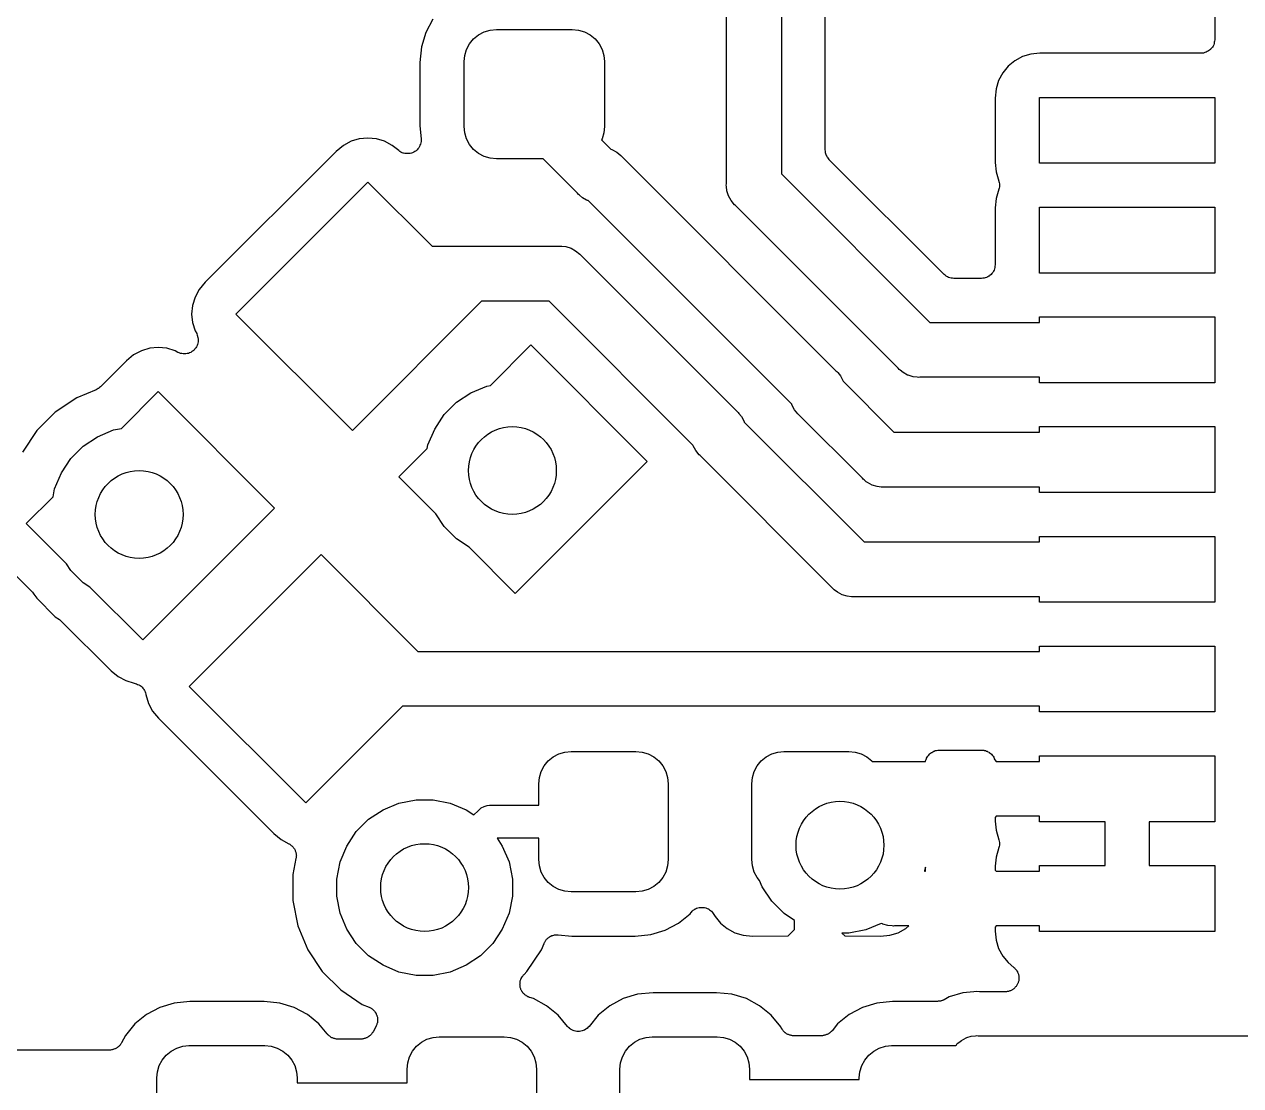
# Model space of a CAD drawing. Extents: x 113.2 to 188.8, y -123.8 to -78.2.
# Drawn here: x 122.78 to 128.32, y -110.4 to -105.57 of the extents above; entities that cross this region are included whole.
import ezdxf

# ---------------------------------------------------------------- set-up
doc = ezdxf.new("R2010")
doc.units = 0
doc.layers.add('BLACK', color=7, linetype='CONTINUOUS')

msp = doc.modelspace()

# ---------------------------------------------------------------- linework, layer by layer
at = {"layer": 'BLACK', "linetype": 'CONTINUOUS'}
for p, q in [((125.975, -106.294), (125.975, -104.017)), ((126.225, -104.017), (126.225, -106.248)), ((126.425, -106.139), (126.425, -104.137)), ((128.199, -104.903), (128.199, -105.636)), ((124.638, -105.544), (124.606, -105.604)), ((124.899, -105.593), (124.927, -105.59)), ((124.927, -105.59), (125.272, -105.59)), ((125.272, -105.59), (125.301, -105.593)), ((124.606, -105.604), (124.586, -105.67)), ((124.805, -105.656), (124.823, -105.633)), ((124.823, -105.633), (124.846, -105.615)), ((124.846, -105.615), (124.871, -105.601)), ((124.871, -105.601), (124.899, -105.593)), ((125.301, -105.593), (125.329, -105.601)), ((125.329, -105.601), (125.354, -105.615)), ((125.354, -105.615), (125.377, -105.633)), ((125.377, -105.633), (125.395, -105.656)), ((128.198, -105.643), (128.197, -105.649)), ((128.199, -105.637), (128.198, -105.643)), ((128.199, -105.636), (128.199, -105.636)), ((128.199, -105.636), (128.199, -105.636)), ((128.199, -105.636), (128.199, -105.636)), ((128.199, -105.636), (128.199, -105.637)), ((124.586, -105.67), (124.579, -105.741)), ((124.783, -105.709), (124.791, -105.681)), ((124.791, -105.681), (124.805, -105.656)), ((125.395, -105.656), (125.409, -105.681)), ((125.409, -105.681), (125.417, -105.709)), ((127.361, -105.703), (127.323, -105.714)), ((127.403, -105.699), (127.361, -105.703)), ((128.136, -105.699), (127.403, -105.699)), ((128.142, -105.698), (128.136, -105.699)), ((128.148, -105.698), (128.142, -105.698)), ((128.154, -105.696), (128.148, -105.698)), ((128.148, -105.698), (128.148, -105.698)), ((128.148, -105.698), (128.148, -105.698)), ((128.159, -105.694), (128.154, -105.696)), ((128.16, -105.694), (128.159, -105.694)), ((128.165, -105.691), (128.16, -105.694)), ((128.16, -105.694), (128.16, -105.694)), ((128.17, -105.688), (128.165, -105.691)), ((128.171, -105.688), (128.17, -105.688)), ((128.17, -105.688), (128.17, -105.688)), ((128.175, -105.684), (128.171, -105.688)), ((128.18, -105.681), (128.175, -105.684)), ((128.184, -105.676), (128.18, -105.68)), ((128.18, -105.68), (128.18, -105.681)), ((128.18, -105.681), (128.18, -105.681)), ((128.188, -105.671), (128.184, -105.676)), ((128.191, -105.666), (128.188, -105.671)), ((128.188, -105.671), (128.188, -105.671)), ((128.188, -105.671), (128.188, -105.671)), ((128.194, -105.661), (128.191, -105.666)), ((128.196, -105.655), (128.194, -105.66)), ((128.194, -105.66), (128.194, -105.66)), ((128.194, -105.66), (128.194, -105.661)), ((128.197, -105.649), (128.196, -105.655)), ((128.197, -105.649), (128.197, -105.649)), ((128.197, -105.649), (128.197, -105.649)), ((124.579, -105.741), (124.579, -106.029)), ((124.78, -105.737), (124.783, -105.709)), ((124.78, -106.032), (124.78, -105.737)), ((125.417, -105.709), (125.42, -105.737)), ((125.42, -105.737), (125.42, -106.032)), ((127.258, -105.758), (127.233, -105.788)), ((127.288, -105.733), (127.258, -105.758)), ((127.323, -105.714), (127.288, -105.733)), ((127.233, -105.788), (127.214, -105.823)), ((127.203, -105.861), (127.199, -105.903)), ((127.214, -105.823), (127.203, -105.861)), ((127.199, -105.903), (127.199, -106.197)), ((127.4, -106.2), (127.4, -105.9)), ((127.4, -105.9), (128.2, -105.9)), ((128.2, -105.9), (128.2, -106.2)), ((124.579, -106.029), (124.584, -106.088)), ((124.783, -106.061), (124.78, -106.032)), ((125.42, -106.032), (125.417, -106.061)), ((124.302, -106.089), (124.265, -106.1)), ((124.341, -106.085), (124.302, -106.089)), ((124.381, -106.089), (124.341, -106.085)), ((124.418, -106.1), (124.381, -106.089)), ((124.584, -106.088), (124.585, -106.088)), ((124.585, -106.089), (124.584, -106.095)), ((124.585, -106.088), (124.585, -106.088)), ((124.585, -106.088), (124.585, -106.088)), ((124.585, -106.088), (124.585, -106.089)), ((124.791, -106.089), (124.783, -106.061)), ((124.805, -106.114), (124.791, -106.089)), ((125.409, -106.089), (125.406, -106.093)), ((125.417, -106.061), (125.409, -106.089)), ((124.197, -106.146), (123.6, -106.742)), ((124.23, -106.119), (124.197, -106.146)), ((124.265, -106.1), (124.23, -106.119)), ((124.453, -106.119), (124.418, -106.1)), ((124.482, -106.142), (124.453, -106.119)), ((124.487, -106.146), (124.482, -106.142)), ((124.492, -106.149), (124.487, -106.146)), ((124.556, -106.146), (124.551, -106.149)), ((124.561, -106.143), (124.556, -106.146)), ((124.566, -106.139), (124.561, -106.143)), ((124.561, -106.143), (124.561, -106.143)), ((124.561, -106.143), (124.561, -106.143)), ((124.57, -106.134), (124.566, -106.139)), ((124.574, -106.129), (124.57, -106.134)), ((124.57, -106.134), (124.57, -106.134)), ((124.57, -106.134), (124.57, -106.134)), ((124.577, -106.124), (124.574, -106.129)), ((124.579, -106.118), (124.577, -106.124)), ((124.577, -106.124), (124.577, -106.124)), ((124.577, -106.124), (124.577, -106.124)), ((124.582, -106.113), (124.579, -106.118)), ((124.583, -106.107), (124.582, -106.113)), ((124.582, -106.113), (124.582, -106.113)), ((124.582, -106.113), (124.582, -106.113)), ((124.584, -106.101), (124.583, -106.107)), ((124.584, -106.095), (124.584, -106.101)), ((124.584, -106.101), (124.584, -106.101)), ((124.584, -106.101), (124.584, -106.101)), ((124.823, -106.137), (124.805, -106.114)), ((124.846, -106.155), (124.823, -106.137)), ((125.406, -106.093), (125.449, -106.136)), ((125.449, -106.136), (125.453, -106.137)), ((125.453, -106.137), (125.475, -106.149)), ((126.426, -106.145), (126.425, -106.139)), ((126.426, -106.151), (126.426, -106.145)), ((124.498, -106.152), (124.492, -106.149)), ((124.492, -106.149), (124.492, -106.149)), ((124.492, -106.149), (124.492, -106.149)), ((124.503, -106.154), (124.498, -106.152)), ((124.504, -106.154), (124.503, -106.154)), ((124.503, -106.154), (124.503, -106.154)), ((124.51, -106.155), (124.504, -106.154)), ((124.515, -106.156), (124.51, -106.155)), ((124.516, -106.156), (124.515, -106.156)), ((124.515, -106.156), (124.515, -106.156)), ((124.522, -106.156), (124.516, -106.156)), ((124.528, -106.156), (124.522, -106.156)), ((124.534, -106.155), (124.528, -106.156)), ((124.528, -106.156), (124.528, -106.156)), ((124.528, -106.156), (124.528, -106.156)), ((124.54, -106.154), (124.534, -106.155)), ((124.545, -106.152), (124.54, -106.154)), ((124.54, -106.154), (124.54, -106.154)), ((124.54, -106.154), (124.54, -106.154)), ((124.551, -106.15), (124.545, -106.152)), ((124.551, -106.149), (124.551, -106.15)), ((124.551, -106.15), (124.551, -106.15)), ((124.871, -106.169), (124.846, -106.155)), ((124.899, -106.177), (124.871, -106.169)), ((124.927, -106.18), (124.899, -106.177)), ((125.14, -106.18), (124.927, -106.18)), ((125.297, -106.337), (125.14, -106.18)), ((125.475, -106.149), (125.494, -106.164)), ((125.494, -106.164), (125.498, -106.169)), ((125.498, -106.169), (126.473, -107.145)), ((126.426, -106.152), (126.426, -106.151)), ((126.426, -106.151), (126.426, -106.151)), ((126.428, -106.157), (126.426, -106.152)), ((126.429, -106.163), (126.428, -106.157)), ((126.43, -106.163), (126.429, -106.163)), ((126.432, -106.168), (126.43, -106.163)), ((126.43, -106.163), (126.43, -106.163)), ((126.435, -106.174), (126.432, -106.168)), ((126.436, -106.174), (126.435, -106.174)), ((126.435, -106.174), (126.435, -106.174)), ((126.439, -106.179), (126.436, -106.174)), ((126.443, -106.183), (126.439, -106.179)), ((126.443, -106.184), (126.443, -106.183)), ((126.966, -106.707), (126.443, -106.184)), ((126.443, -106.184), (126.443, -106.184)), ((126.443, -106.184), (126.443, -106.184)), ((126.443, -106.184), (126.443, -106.184)), ((127.199, -106.197), (127.203, -106.239)), ((128.2, -106.2), (127.4, -106.2)), ((126.225, -106.248), (126.902, -106.925)), ((127.203, -106.239), (127.216, -106.282)), ((123.74, -106.887), (124.341, -106.286)), ((124.341, -106.286), (124.634, -106.578)), ((125.974, -106.3), (125.975, -106.294)), ((125.975, -106.306), (125.974, -106.3)), ((125.977, -106.325), (125.975, -106.306)), ((125.975, -106.306), (125.975, -106.306)), ((127.216, -106.282), (127.216, -106.282)), ((127.216, -106.282), (127.216, -106.282)), ((127.216, -106.282), (127.216, -106.282)), ((127.216, -106.282), (127.216, -106.283)), ((127.216, -106.283), (127.217, -106.288)), ((127.217, -106.288), (127.218, -106.294)), ((127.218, -106.307), (127.217, -106.313)), ((127.218, -106.294), (127.218, -106.294)), ((127.218, -106.294), (127.218, -106.295)), ((127.218, -106.295), (127.218, -106.3)), ((127.218, -106.3), (127.218, -106.306)), ((127.218, -106.306), (127.218, -106.307)), ((127.218, -106.307), (127.218, -106.307)), ((125.301, -106.342), (125.297, -106.337)), ((125.306, -106.346), (125.301, -106.342)), ((125.32, -106.358), (125.306, -106.346)), ((125.338, -106.368), (125.32, -106.358)), ((125.342, -106.369), (125.338, -106.368)), ((125.984, -106.348), (125.977, -106.325)), ((125.996, -106.37), (125.984, -106.348)), ((127.203, -106.361), (127.199, -106.403)), ((127.216, -106.318), (127.203, -106.361)), ((127.217, -106.313), (127.216, -106.318)), ((125.345, -106.37), (125.342, -106.369)), ((126.272, -107.297), (125.345, -106.37)), ((126.011, -106.389), (125.996, -106.37)), ((126.016, -106.393), (126.011, -106.389)), ((126.757, -107.134), (126.016, -106.393)), ((127.199, -106.403), (127.199, -106.662)), ((127.4, -106.7), (127.4, -106.4)), ((127.4, -106.4), (128.2, -106.4)), ((128.2, -106.4), (128.2, -106.7)), ((124.634, -106.578), (125.212, -106.578)), ((125.212, -106.578), (125.219, -106.578)), ((125.219, -106.578), (125.225, -106.578)), ((125.225, -106.578), (125.225, -106.578)), ((125.225, -106.578), (125.243, -106.58)), ((125.243, -106.58), (125.267, -106.587)), ((125.267, -106.587), (125.288, -106.599)), ((125.288, -106.599), (125.307, -106.614)), ((125.307, -106.614), (125.311, -106.619)), ((125.311, -106.619), (126.023, -107.331)), ((127.188, -106.698), (127.184, -106.702)), ((127.191, -106.692), (127.188, -106.697)), ((127.188, -106.697), (127.188, -106.697)), ((127.188, -106.697), (127.188, -106.698)), ((127.194, -106.687), (127.191, -106.692)), ((127.196, -106.681), (127.194, -106.687)), ((127.194, -106.687), (127.194, -106.687)), ((127.194, -106.687), (127.194, -106.687)), ((127.197, -106.675), (127.196, -106.681)), ((127.198, -106.669), (127.197, -106.675)), ((127.197, -106.675), (127.197, -106.675)), ((127.197, -106.675), (127.197, -106.675)), ((127.199, -106.663), (127.198, -106.669)), ((127.199, -106.662), (127.199, -106.663)), ((127.199, -106.663), (127.199, -106.663)), ((127.199, -106.663), (127.199, -106.663)), ((127.199, -106.663), (127.199, -106.663)), ((128.2, -106.7), (127.4, -106.7)), ((123.6, -106.742), (123.573, -106.775)), ((126.971, -106.71), (126.966, -106.707)), ((126.975, -106.714), (126.971, -106.71)), ((126.976, -106.714), (126.975, -106.714)), ((126.975, -106.714), (126.975, -106.714)), ((126.981, -106.717), (126.976, -106.714)), ((126.986, -106.72), (126.981, -106.717)), ((126.992, -106.722), (126.986, -106.72)), ((126.986, -106.72), (126.986, -106.72)), ((126.986, -106.72), (126.986, -106.72)), ((126.998, -106.724), (126.992, -106.722)), ((127.004, -106.724), (126.998, -106.724)), ((126.998, -106.724), (126.998, -106.724)), ((126.998, -106.724), (126.998, -106.724)), ((127.01, -106.725), (127.004, -106.724)), ((127.011, -106.725), (127.01, -106.725)), ((127.01, -106.725), (127.01, -106.725)), ((127.01, -106.725), (127.01, -106.725)), ((127.01, -106.725), (127.01, -106.725)), ((127.136, -106.725), (127.011, -106.725)), ((127.142, -106.724), (127.136, -106.725)), ((127.148, -106.724), (127.142, -106.724)), ((127.154, -106.722), (127.148, -106.724)), ((127.148, -106.724), (127.148, -106.724)), ((127.148, -106.724), (127.148, -106.724)), ((127.159, -106.72), (127.154, -106.722)), ((127.16, -106.72), (127.159, -106.72)), ((127.165, -106.717), (127.16, -106.72)), ((127.16, -106.72), (127.16, -106.72)), ((127.17, -106.715), (127.165, -106.717)), ((127.171, -106.714), (127.17, -106.715)), ((127.17, -106.715), (127.17, -106.715)), ((127.175, -106.711), (127.171, -106.714)), ((127.18, -106.707), (127.175, -106.711)), ((127.184, -106.702), (127.18, -106.707)), ((127.18, -106.707), (127.18, -106.707)), ((127.18, -106.707), (127.18, -106.707)), ((123.555, -106.81), (123.543, -106.848)), ((123.573, -106.775), (123.555, -106.81)), ((123.543, -106.848), (123.539, -106.887)), ((124.86, -106.828), (124.271, -107.417)), ((125.167, -106.828), (124.86, -106.828)), ((125.822, -107.484), (125.167, -106.828)), ((123.539, -106.887), (123.543, -106.926)), ((124.271, -107.417), (123.74, -106.887)), ((127.4, -106.925), (127.4, -106.9)), ((127.4, -106.9), (128.2, -106.9)), ((128.2, -106.9), (128.2, -107.2)), ((123.543, -106.926), (123.555, -106.964)), ((123.555, -106.964), (123.562, -106.976)), ((123.562, -106.976), (123.562, -106.977)), ((123.562, -106.977), (123.562, -106.977)), ((123.562, -106.977), (123.562, -106.977)), ((123.562, -106.977), (123.562, -106.977)), ((123.562, -106.977), (123.564, -106.983)), ((126.902, -106.925), (127.4, -106.925)), ((123.564, -107.031), (123.561, -107.036)), ((123.564, -106.983), (123.566, -106.988)), ((123.566, -107.025), (123.564, -107.031)), ((123.566, -106.988), (123.566, -106.989)), ((123.566, -106.989), (123.566, -106.989)), ((123.566, -106.989), (123.568, -106.994)), ((123.567, -107.019), (123.566, -107.025)), ((123.566, -107.025), (123.566, -107.025)), ((123.566, -107.025), (123.566, -107.025)), ((123.569, -107.013), (123.567, -107.019)), ((123.568, -106.994), (123.569, -107.001)), ((123.569, -107.001), (123.569, -107.001)), ((123.569, -107.001), (123.569, -107.001)), ((123.569, -107.001), (123.569, -107.006)), ((123.569, -107.006), (123.569, -107.013)), ((123.569, -107.013), (123.569, -107.013)), ((123.569, -107.013), (123.569, -107.013)), ((124.9, -107.212), (125.084, -107.028)), ((125.084, -107.028), (125.614, -107.559)), ((123.275, -107.073), (123.242, -107.1)), ((123.31, -107.055), (123.275, -107.073)), ((123.348, -107.043), (123.31, -107.055)), ((123.387, -107.039), (123.348, -107.043)), ((123.426, -107.043), (123.387, -107.039)), ((123.464, -107.055), (123.426, -107.043)), ((123.476, -107.062), (123.464, -107.055)), ((123.482, -107.064), (123.476, -107.062)), ((123.488, -107.066), (123.482, -107.064)), ((123.494, -107.067), (123.488, -107.066)), ((123.488, -107.066), (123.488, -107.066)), ((123.488, -107.066), (123.488, -107.066)), ((123.5, -107.069), (123.494, -107.067)), ((123.506, -107.069), (123.5, -107.069)), ((123.5, -107.069), (123.5, -107.069)), ((123.5, -107.069), (123.5, -107.069)), ((123.512, -107.069), (123.506, -107.069)), ((123.518, -107.067), (123.512, -107.069)), ((123.512, -107.069), (123.512, -107.069)), ((123.512, -107.069), (123.512, -107.069)), ((123.524, -107.066), (123.518, -107.067)), ((123.53, -107.064), (123.524, -107.066)), ((123.524, -107.066), (123.524, -107.066)), ((123.524, -107.066), (123.524, -107.066)), ((123.535, -107.062), (123.53, -107.064)), ((123.54, -107.058), (123.535, -107.062)), ((123.535, -107.062), (123.535, -107.062)), ((123.535, -107.062), (123.535, -107.062)), ((123.546, -107.055), (123.54, -107.058)), ((123.55, -107.051), (123.546, -107.055)), ((123.546, -107.055), (123.546, -107.055)), ((123.546, -107.055), (123.546, -107.055)), ((123.554, -107.046), (123.55, -107.051)), ((123.558, -107.041), (123.554, -107.046)), ((123.554, -107.046), (123.554, -107.046)), ((123.554, -107.046), (123.554, -107.046)), ((123.561, -107.036), (123.558, -107.041)), ((123.561, -107.036), (123.561, -107.036)), ((123.561, -107.036), (123.561, -107.036)), ((123.242, -107.1), (123.124, -107.218)), ((126.761, -107.139), (126.757, -107.134)), ((126.766, -107.143), (126.761, -107.139)), ((126.78, -107.154), (126.766, -107.143)), ((126.766, -107.143), (126.766, -107.143)), ((126.473, -107.145), (126.478, -107.149)), ((126.478, -107.149), (126.482, -107.154)), ((126.482, -107.154), (126.494, -107.168)), ((126.494, -107.168), (126.505, -107.189)), ((126.505, -107.189), (126.506, -107.193)), ((126.506, -107.193), (126.738, -107.425)), ((126.799, -107.165), (126.78, -107.154)), ((126.802, -107.166), (126.799, -107.165)), ((126.825, -107.173), (126.802, -107.166)), ((126.844, -107.175), (126.825, -107.173)), ((126.85, -107.176), (126.844, -107.175)), ((126.844, -107.175), (126.844, -107.175)), ((126.856, -107.175), (126.85, -107.176)), ((127.4, -107.175), (126.856, -107.175)), ((127.4, -107.2), (127.4, -107.175)), ((123.104, -107.232), (123.016, -107.268)), ((123.109, -107.229), (123.104, -107.232)), ((123.114, -107.226), (123.109, -107.229)), ((123.115, -107.226), (123.114, -107.226)), ((123.119, -107.222), (123.115, -107.226)), ((123.115, -107.226), (123.115, -107.226)), ((123.124, -107.219), (123.119, -107.222)), ((123.124, -107.218), (123.124, -107.219)), ((123.219, -107.408), (123.387, -107.24)), ((123.387, -107.24), (123.917, -107.771)), ((124.745, -107.289), (124.811, -107.246)), ((124.811, -107.246), (124.883, -107.215)), ((124.883, -107.215), (124.9, -107.212)), ((128.2, -107.2), (127.4, -107.2)), ((123.016, -107.268), (122.918, -107.334)), ((124.689, -107.345), (124.745, -107.289)), ((126.273, -107.301), (126.272, -107.297)), ((126.285, -107.323), (126.273, -107.301)), ((122.918, -107.334), (122.834, -107.418)), ((124.646, -107.411), (124.689, -107.345)), ((126.023, -107.331), (126.028, -107.335)), ((126.028, -107.335), (126.032, -107.34)), ((126.032, -107.34), (126.032, -107.34)), ((126.032, -107.34), (126.044, -107.354)), ((126.044, -107.354), (126.055, -107.376)), ((126.3, -107.342), (126.285, -107.323)), ((126.305, -107.346), (126.3, -107.342)), ((126.594, -107.634), (126.305, -107.346)), ((122.834, -107.418), (122.768, -107.516)), ((123.111, -107.446), (123.183, -107.415)), ((123.183, -107.415), (123.219, -107.408)), ((124.615, -107.483), (124.646, -107.411)), ((126.055, -107.376), (126.056, -107.38)), ((126.056, -107.38), (126.602, -107.925)), ((127.4, -107.425), (127.4, -107.4)), ((127.4, -107.4), (128.2, -107.4)), ((128.2, -107.4), (128.2, -107.7)), ((123.045, -107.489), (123.111, -107.446)), ((126.738, -107.425), (127.4, -107.425)), ((122.989, -107.545), (123.045, -107.489)), ((124.483, -107.629), (124.612, -107.5)), ((124.612, -107.5), (124.615, -107.483)), ((125.823, -107.487), (125.822, -107.484)), ((125.835, -107.509), (125.823, -107.487)), ((125.85, -107.528), (125.835, -107.509)), ((125.855, -107.532), (125.85, -107.528)), ((122.946, -107.611), (122.989, -107.545)), ((125.614, -107.559), (125.013, -108.16)), ((126.457, -108.134), (125.855, -107.532)), ((122.915, -107.683), (122.946, -107.611)), ((124.651, -107.797), (124.483, -107.629)), ((126.598, -107.639), (126.594, -107.634)), ((126.602, -107.643), (126.598, -107.639)), ((122.908, -107.719), (122.915, -107.683)), ((126.612, -107.651), (126.602, -107.643)), ((126.602, -107.643), (126.602, -107.643)), ((126.617, -107.654), (126.612, -107.651)), ((126.638, -107.666), (126.617, -107.654)), ((126.662, -107.673), (126.638, -107.666)), ((126.68, -107.675), (126.662, -107.673)), ((126.686, -107.676), (126.68, -107.675)), ((126.68, -107.675), (126.68, -107.675)), ((126.693, -107.675), (126.686, -107.676)), ((127.4, -107.675), (126.693, -107.675)), ((127.4, -107.7), (127.4, -107.675)), ((122.786, -107.841), (122.908, -107.719)), ((128.2, -107.7), (127.4, -107.7)), ((123.917, -107.771), (123.316, -108.372)), ((124.689, -107.855), (124.651, -107.797)), ((122.969, -108.025), (122.786, -107.841)), ((124.745, -107.911), (124.689, -107.855)), ((124.803, -107.949), (124.745, -107.911)), ((127.4, -107.925), (127.4, -107.9)), ((127.4, -107.9), (128.2, -107.9)), ((128.2, -107.9), (128.2, -108.2)), ((125.013, -108.16), (124.803, -107.949)), ((126.602, -107.925), (127.4, -107.925)), ((122.646, -107.986), (122.813, -108.153)), ((122.989, -108.055), (122.969, -108.025)), ((123.528, -108.584), (124.129, -107.983)), ((124.129, -107.983), (124.57, -108.424)), ((123.045, -108.111), (122.989, -108.055)), ((123.075, -108.131), (123.045, -108.111)), ((123.316, -108.372), (123.075, -108.131)), ((126.461, -108.139), (126.457, -108.134)), ((126.466, -108.143), (126.461, -108.139)), ((122.813, -108.153), (122.814, -108.154)), ((122.814, -108.154), (122.817, -108.158)), ((122.817, -108.158), (122.821, -108.163)), ((122.821, -108.163), (122.834, -108.182)), ((122.834, -108.182), (122.918, -108.266)), ((126.48, -108.154), (126.466, -108.143)), ((126.466, -108.143), (126.466, -108.143)), ((126.502, -108.166), (126.48, -108.154)), ((126.525, -108.173), (126.502, -108.166)), ((126.544, -108.175), (126.525, -108.173)), ((126.55, -108.176), (126.544, -108.175)), ((126.544, -108.175), (126.544, -108.175)), ((126.556, -108.175), (126.55, -108.176)), ((127.4, -108.175), (126.556, -108.175)), ((127.4, -108.2), (127.4, -108.175)), ((128.2, -108.2), (127.4, -108.2)), ((122.918, -108.266), (122.937, -108.279)), ((122.937, -108.279), (122.937, -108.279)), ((122.937, -108.279), (122.937, -108.279)), ((122.937, -108.279), (122.937, -108.279)), ((122.937, -108.279), (122.938, -108.28)), ((122.938, -108.28), (122.942, -108.283)), ((122.942, -108.283), (122.947, -108.287)), ((122.947, -108.287), (123.172, -108.512)), ((127.4, -108.424), (127.4, -108.4)), ((127.4, -108.4), (128.2, -108.4)), ((128.2, -108.4), (128.2, -108.7)), ((124.57, -108.424), (127.4, -108.424)), ((123.172, -108.512), (123.204, -108.539)), ((123.204, -108.539), (123.239, -108.557)), ((123.239, -108.557), (123.278, -108.569)), ((123.278, -108.569), (123.282, -108.57)), ((123.282, -108.57), (123.287, -108.571)), ((123.287, -108.571), (123.288, -108.571)), ((123.288, -108.571), (123.288, -108.571)), ((123.288, -108.571), (123.293, -108.574)), ((123.293, -108.574), (123.299, -108.576)), ((123.299, -108.576), (123.299, -108.576)), ((123.299, -108.576), (123.299, -108.576)), ((123.299, -108.576), (123.304, -108.579)), ((123.304, -108.579), (123.309, -108.583)), ((123.309, -108.583), (123.309, -108.583)), ((123.309, -108.583), (123.309, -108.583)), ((123.309, -108.583), (123.313, -108.587)), ((124.059, -109.114), (123.528, -108.584)), ((123.313, -108.587), (123.317, -108.591)), ((123.317, -108.591), (123.318, -108.592)), ((123.318, -108.592), (123.318, -108.592)), ((123.318, -108.592), (123.321, -108.597)), ((123.321, -108.597), (123.324, -108.602)), ((123.324, -108.602), (123.324, -108.602)), ((123.324, -108.602), (123.325, -108.602)), ((123.325, -108.602), (123.327, -108.608)), ((123.327, -108.608), (123.329, -108.613)), ((123.329, -108.613), (123.329, -108.613)), ((123.329, -108.613), (123.329, -108.613)), ((123.329, -108.613), (123.33, -108.619)), ((123.33, -108.619), (123.331, -108.621)), ((123.331, -108.621), (123.343, -108.661)), ((123.343, -108.661), (123.361, -108.696)), ((124.499, -108.674), (124.059, -109.114)), ((127.4, -108.674), (124.499, -108.674)), ((127.4, -108.7), (127.4, -108.674)), ((123.361, -108.696), (123.388, -108.728)), ((123.388, -108.728), (123.914, -109.254)), ((128.2, -108.7), (127.4, -108.7)), ((125.163, -108.923), (125.186, -108.905)), ((125.186, -108.905), (125.211, -108.891)), ((125.211, -108.891), (125.239, -108.883)), ((125.239, -108.883), (125.267, -108.88)), ((125.267, -108.88), (125.562, -108.88)), ((125.562, -108.88), (125.591, -108.883)), ((125.591, -108.883), (125.619, -108.891)), ((125.619, -108.891), (125.644, -108.905)), ((125.644, -108.905), (125.667, -108.923)), ((126.133, -108.923), (126.156, -108.905)), ((126.156, -108.905), (126.181, -108.891)), ((126.181, -108.891), (126.209, -108.883)), ((126.209, -108.883), (126.237, -108.88)), ((126.237, -108.88), (126.532, -108.88)), ((126.532, -108.88), (126.561, -108.883)), ((126.561, -108.883), (126.589, -108.891)), ((126.589, -108.891), (126.614, -108.905)), ((126.614, -108.905), (126.637, -108.923)), ((126.884, -108.917), (126.886, -108.912)), ((126.886, -108.911), (126.889, -108.906)), ((126.886, -108.912), (126.886, -108.911)), ((126.886, -108.912), (126.886, -108.912)), ((126.889, -108.906), (126.892, -108.901)), ((126.892, -108.901), (126.896, -108.896)), ((126.892, -108.901), (126.892, -108.901)), ((126.892, -108.901), (126.892, -108.901)), ((126.896, -108.896), (126.9, -108.892)), ((126.9, -108.891), (126.905, -108.888)), ((126.9, -108.892), (126.9, -108.891)), ((126.9, -108.892), (126.9, -108.892)), ((126.905, -108.888), (126.909, -108.884)), ((126.909, -108.884), (126.909, -108.884)), ((126.909, -108.884), (126.91, -108.884)), ((126.91, -108.884), (126.915, -108.881)), ((126.915, -108.881), (126.92, -108.878)), ((126.92, -108.878), (126.92, -108.878)), ((126.92, -108.878), (126.921, -108.878)), ((126.921, -108.878), (126.926, -108.876)), ((126.926, -108.876), (126.932, -108.875)), ((126.932, -108.875), (126.938, -108.874)), ((126.932, -108.875), (126.932, -108.875)), ((126.932, -108.875), (126.932, -108.875)), ((126.938, -108.874), (126.944, -108.874)), ((126.944, -108.874), (127.137, -108.874)), ((127.137, -108.874), (127.138, -108.874)), ((127.138, -108.874), (127.143, -108.874)), ((127.143, -108.874), (127.148, -108.874)), ((127.148, -108.874), (127.149, -108.875)), ((127.149, -108.875), (127.15, -108.875)), ((127.15, -108.875), (127.155, -108.876)), ((127.155, -108.876), (127.16, -108.878)), ((127.16, -108.878), (127.161, -108.878)), ((127.161, -108.878), (127.162, -108.879)), ((127.162, -108.879), (127.166, -108.881)), ((127.166, -108.881), (127.171, -108.883)), ((127.171, -108.883), (127.171, -108.884)), ((127.171, -108.884), (127.172, -108.885)), ((127.172, -108.885), (127.176, -108.888)), ((127.176, -108.888), (127.18, -108.891)), ((127.18, -108.891), (127.181, -108.892)), ((127.181, -108.892), (127.182, -108.892)), ((127.182, -108.892), (127.185, -108.896)), ((127.185, -108.896), (127.188, -108.9)), ((127.188, -108.9), (127.189, -108.901)), ((127.189, -108.901), (127.189, -108.902)), ((127.189, -108.902), (127.192, -108.906)), ((127.192, -108.906), (127.194, -108.911)), ((127.194, -108.911), (127.195, -108.912)), ((127.195, -108.912), (127.195, -108.913)), ((127.195, -108.913), (127.197, -108.918)), ((127.4, -108.925), (127.4, -108.9)), ((127.4, -108.9), (128.2, -108.9)), ((128.2, -108.9), (128.2, -109.2)), ((125.123, -108.999), (125.131, -108.971)), ((125.131, -108.971), (125.145, -108.946)), ((125.145, -108.946), (125.163, -108.923)), ((125.667, -108.923), (125.685, -108.946)), ((125.685, -108.946), (125.699, -108.971)), ((125.699, -108.971), (125.707, -108.999)), ((126.093, -108.999), (126.101, -108.971)), ((126.101, -108.971), (126.115, -108.946)), ((126.115, -108.946), (126.133, -108.923)), ((126.637, -108.923), (126.638, -108.925)), ((126.638, -108.925), (126.882, -108.925)), ((126.882, -108.923), (126.884, -108.917)), ((126.882, -108.924), (126.882, -108.923)), ((126.882, -108.923), (126.882, -108.923)), ((126.882, -108.925), (126.882, -108.924)), ((127.197, -108.918), (127.204, -108.925)), ((127.204, -108.925), (127.4, -108.925)), ((125.12, -109.027), (125.123, -108.999)), ((125.12, -109.125), (125.12, -109.027)), ((125.707, -108.999), (125.71, -109.027)), ((125.71, -109.027), (125.71, -109.372)), ((126.09, -109.027), (126.093, -108.999)), ((126.09, -109.372), (126.09, -109.027)), ((124.411, -109.146), (124.483, -109.115)), ((124.483, -109.115), (124.561, -109.1)), ((124.561, -109.1), (124.639, -109.1)), ((124.639, -109.1), (124.717, -109.115)), ((124.717, -109.115), (124.789, -109.146)), ((124.847, -109.147), (124.858, -109.137)), ((124.858, -109.137), (124.871, -109.13)), ((124.871, -109.13), (124.885, -109.126)), ((124.885, -109.126), (124.896, -109.125)), ((124.896, -109.125), (124.896, -109.125)), ((124.896, -109.125), (124.9, -109.125)), ((124.9, -109.125), (124.904, -109.125)), ((124.904, -109.125), (125.12, -109.125)), ((124.289, -109.245), (124.345, -109.189)), ((124.345, -109.189), (124.411, -109.146)), ((124.789, -109.146), (124.825, -109.169)), ((124.825, -109.169), (124.844, -109.15)), ((124.844, -109.15), (124.847, -109.147)), ((127.204, -109.175), (127.199, -109.18)), ((127.199, -109.18), (127.199, -109.198)), ((127.4, -109.175), (127.204, -109.175)), ((127.4, -109.2), (127.4, -109.175)), ((124.246, -109.311), (124.289, -109.245)), ((127.199, -109.198), (127.203, -109.239)), ((127.203, -109.239), (127.216, -109.282)), ((127.7, -109.2), (127.4, -109.2)), ((127.7, -109.4), (127.7, -109.2)), ((128.2, -109.2), (127.9, -109.2)), ((127.9, -109.2), (127.9, -109.4)), ((123.914, -109.254), (123.947, -109.281)), ((123.947, -109.281), (123.982, -109.3)), ((123.982, -109.3), (123.983, -109.301)), ((123.983, -109.301), (123.986, -109.302)), ((123.986, -109.302), (123.988, -109.304)), ((123.988, -109.304), (123.991, -109.306)), ((125.12, -109.275), (124.931, -109.275)), ((124.931, -109.275), (124.931, -109.275)), ((124.931, -109.275), (124.954, -109.311)), ((125.12, -109.372), (125.12, -109.275)), ((127.216, -109.282), (127.216, -109.283)), ((127.216, -109.283), (127.217, -109.288)), ((127.217, -109.288), (127.218, -109.294)), ((127.218, -109.294), (127.218, -109.294)), ((127.218, -109.294), (127.218, -109.295)), ((127.218, -109.295), (127.218, -109.3)), ((127.218, -109.3), (127.218, -109.306)), ((123.991, -109.306), (123.993, -109.308)), ((123.993, -109.308), (123.995, -109.31)), ((123.995, -109.31), (123.997, -109.311)), ((123.997, -109.311), (124, -109.314)), ((124, -109.314), (124.002, -109.316)), ((124.002, -109.316), (124.003, -109.319)), ((124.003, -109.319), (124.005, -109.321)), ((124.005, -109.321), (124.007, -109.324)), ((124.007, -109.324), (124.009, -109.327)), ((124.009, -109.327), (124.01, -109.329)), ((124.01, -109.329), (124.011, -109.332)), ((124.011, -109.332), (124.012, -109.335)), ((124.012, -109.335), (124.013, -109.338)), ((124.013, -109.338), (124.014, -109.341)), ((124.014, -109.341), (124.015, -109.344)), ((124.015, -109.344), (124.015, -109.347)), ((124.015, -109.347), (124.015, -109.35)), ((124.015, -109.35), (124.015, -109.353)), ((124.015, -109.353), (124.016, -109.356)), ((124.016, -109.356), (124.015, -109.359)), ((124.015, -109.359), (124.015, -109.362)), ((124.215, -109.383), (124.246, -109.311)), ((124.954, -109.311), (124.985, -109.383)), ((127.216, -109.318), (127.203, -109.361)), ((127.217, -109.313), (127.216, -109.318)), ((127.218, -109.307), (127.217, -109.313)), ((127.218, -109.306), (127.218, -109.307)), ((127.218, -109.307), (127.218, -109.307)), ((124.014, -109.368), (124, -109.441)), ((124.015, -109.365), (124.014, -109.368)), ((124.015, -109.362), (124.015, -109.365)), ((124.2, -109.461), (124.215, -109.383)), ((124.985, -109.383), (125, -109.461)), ((125.123, -109.401), (125.12, -109.372)), ((125.131, -109.429), (125.123, -109.401)), ((125.707, -109.401), (125.699, -109.429)), ((125.71, -109.372), (125.707, -109.401)), ((126.093, -109.401), (126.09, -109.372)), ((126.101, -109.429), (126.093, -109.401)), ((126.881, -109.407), (126.877, -109.424)), ((126.881, -109.425), (126.881, -109.407)), ((127.203, -109.361), (127.199, -109.402)), ((127.199, -109.402), (127.199, -109.42)), ((127.4, -109.425), (127.4, -109.4)), ((127.4, -109.4), (127.7, -109.4)), ((127.9, -109.4), (128.2, -109.4)), ((128.2, -109.4), (128.2, -109.7)), ((124, -109.441), (124, -109.559)), ((124.2, -109.539), (124.2, -109.461)), ((125, -109.461), (125, -109.539)), ((125.145, -109.454), (125.131, -109.429)), ((125.163, -109.477), (125.145, -109.454)), ((125.685, -109.454), (125.667, -109.477)), ((125.699, -109.429), (125.685, -109.454)), ((126.115, -109.454), (126.101, -109.429)), ((126.126, -109.468), (126.115, -109.454)), ((126.138, -109.497), (126.126, -109.468)), ((126.877, -109.424), (126.877, -109.425)), ((126.877, -109.425), (126.881, -109.425)), ((127.199, -109.42), (127.204, -109.425)), ((127.204, -109.425), (127.4, -109.425)), ((125.186, -109.495), (125.163, -109.477)), ((125.211, -109.509), (125.186, -109.495)), ((125.239, -109.517), (125.211, -109.509)), ((125.267, -109.52), (125.239, -109.517)), ((125.562, -109.52), (125.267, -109.52)), ((125.591, -109.517), (125.562, -109.52)), ((125.619, -109.509), (125.591, -109.517)), ((125.644, -109.495), (125.619, -109.509)), ((125.667, -109.477), (125.644, -109.495)), ((126.182, -109.562), (126.138, -109.497)), ((124, -109.559), (124.023, -109.675)), ((124.215, -109.617), (124.2, -109.539)), ((125, -109.539), (124.985, -109.617)), ((126.238, -109.618), (126.182, -109.562)), ((124.246, -109.689), (124.215, -109.617)), ((124.985, -109.617), (124.954, -109.689)), ((125.756, -109.662), (125.809, -109.619)), ((125.809, -109.619), (125.814, -109.613)), ((125.814, -109.613), (125.814, -109.612)), ((125.814, -109.612), (125.814, -109.612)), ((125.814, -109.612), (125.815, -109.612)), ((125.815, -109.612), (125.819, -109.608)), ((125.815, -109.612), (125.815, -109.612)), ((125.819, -109.608), (125.823, -109.603)), ((125.823, -109.603), (125.829, -109.6)), ((125.823, -109.603), (125.823, -109.603)), ((125.823, -109.603), (125.823, -109.603)), ((125.829, -109.6), (125.833, -109.597)), ((125.833, -109.597), (125.834, -109.597)), ((125.834, -109.597), (125.839, -109.594)), ((125.834, -109.597), (125.834, -109.597)), ((125.839, -109.594), (125.845, -109.592)), ((125.845, -109.592), (125.851, -109.591)), ((125.845, -109.592), (125.845, -109.592)), ((125.845, -109.592), (125.845, -109.592)), ((125.851, -109.591), (125.857, -109.59)), ((125.857, -109.59), (125.857, -109.59)), ((125.857, -109.59), (125.857, -109.59)), ((125.857, -109.59), (125.863, -109.59)), ((125.863, -109.59), (125.869, -109.59)), ((125.869, -109.59), (125.869, -109.59)), ((125.869, -109.59), (125.869, -109.59)), ((125.869, -109.59), (125.875, -109.591)), ((125.875, -109.591), (125.881, -109.592)), ((125.881, -109.592), (125.881, -109.592)), ((125.881, -109.592), (125.881, -109.592)), ((125.881, -109.592), (125.887, -109.595)), ((125.887, -109.595), (125.892, -109.597)), ((125.892, -109.597), (125.893, -109.597)), ((125.893, -109.597), (125.893, -109.597)), ((125.893, -109.597), (125.898, -109.601)), ((125.898, -109.601), (125.903, -109.604)), ((125.903, -109.604), (125.903, -109.604)), ((125.903, -109.604), (125.903, -109.604)), ((125.903, -109.604), (125.907, -109.608)), ((125.907, -109.608), (125.911, -109.613)), ((125.911, -109.613), (125.911, -109.613)), ((125.911, -109.613), (125.912, -109.613)), ((125.912, -109.613), (125.915, -109.618)), ((125.915, -109.618), (125.918, -109.623)), ((125.918, -109.623), (125.923, -109.632)), ((125.923, -109.632), (125.948, -109.662)), ((126.285, -109.65), (126.238, -109.618)), ((124.023, -109.675), (124.068, -109.784)), ((124.289, -109.755), (124.246, -109.689)), ((124.954, -109.689), (124.911, -109.755)), ((125.696, -109.694), (125.756, -109.662)), ((125.948, -109.662), (125.978, -109.687)), ((125.978, -109.687), (126.013, -109.706)), ((126.256, -109.72), (126.285, -109.691)), ((126.285, -109.691), (126.285, -109.65)), ((126.609, -109.692), (126.532, -109.707)), ((126.68, -109.663), (126.609, -109.692)), ((126.685, -109.665), (126.68, -109.663)), ((126.687, -109.666), (126.685, -109.665)), ((126.71, -109.673), (126.687, -109.666)), ((126.729, -109.675), (126.71, -109.673)), ((126.735, -109.676), (126.729, -109.675)), ((126.729, -109.675), (126.729, -109.675)), ((126.741, -109.675), (126.735, -109.676)), ((126.806, -109.675), (126.741, -109.675)), ((126.757, -109.706), (126.792, -109.687)), ((126.792, -109.687), (126.806, -109.675)), ((127.204, -109.675), (127.199, -109.68)), ((127.199, -109.68), (127.199, -109.698)), ((127.4, -109.675), (127.204, -109.675)), ((127.4, -109.7), (127.4, -109.675)), ((125.147, -109.748), (125.149, -109.745)), ((125.149, -109.745), (125.151, -109.742)), ((125.151, -109.742), (125.152, -109.74)), ((125.152, -109.74), (125.154, -109.738)), ((125.154, -109.738), (125.156, -109.735)), ((125.156, -109.735), (125.159, -109.733)), ((125.159, -109.733), (125.161, -109.731)), ((125.161, -109.731), (125.163, -109.729)), ((125.163, -109.729), (125.166, -109.727)), ((125.166, -109.727), (125.168, -109.725)), ((125.168, -109.725), (125.171, -109.724)), ((125.171, -109.724), (125.173, -109.722)), ((125.173, -109.722), (125.176, -109.721)), ((125.176, -109.721), (125.179, -109.719)), ((125.179, -109.719), (125.182, -109.719)), ((125.182, -109.719), (125.184, -109.718)), ((125.184, -109.718), (125.188, -109.717)), ((125.188, -109.717), (125.191, -109.716)), ((125.191, -109.716), (125.194, -109.716)), ((125.194, -109.716), (125.196, -109.715)), ((125.196, -109.715), (125.2, -109.715)), ((125.2, -109.715), (125.203, -109.715)), ((125.203, -109.715), (125.206, -109.715)), ((125.206, -109.715), (125.209, -109.715)), ((125.209, -109.715), (125.271, -109.721)), ((125.271, -109.721), (125.559, -109.721)), ((125.559, -109.721), (125.63, -109.714)), ((125.63, -109.714), (125.696, -109.694)), ((126.013, -109.706), (126.051, -109.717)), ((126.051, -109.717), (126.093, -109.721)), ((126.093, -109.721), (126.256, -109.72)), ((126.532, -109.707), (126.501, -109.707)), ((126.501, -109.707), (126.514, -109.72)), ((126.514, -109.72), (126.677, -109.721)), ((126.677, -109.721), (126.719, -109.717)), ((126.719, -109.717), (126.757, -109.706)), ((127.199, -109.698), (127.203, -109.739)), ((127.203, -109.739), (127.214, -109.777)), ((128.2, -109.7), (127.4, -109.7)), ((124.068, -109.784), (124.134, -109.882)), ((124.345, -109.811), (124.289, -109.755)), ((124.911, -109.755), (124.855, -109.811)), ((125.066, -109.882), (125.132, -109.784)), ((125.132, -109.784), (125.144, -109.754)), ((125.144, -109.754), (125.145, -109.753)), ((125.145, -109.753), (125.146, -109.75)), ((125.146, -109.75), (125.147, -109.748)), ((127.214, -109.777), (127.233, -109.812)), ((124.411, -109.854), (124.345, -109.811)), ((124.483, -109.885), (124.411, -109.854)), ((124.789, -109.854), (124.717, -109.885)), ((124.855, -109.811), (124.789, -109.854)), ((127.233, -109.812), (127.258, -109.842)), ((127.258, -109.842), (127.284, -109.864)), ((124.134, -109.882), (124.218, -109.966)), ((124.561, -109.9), (124.483, -109.885)), ((124.639, -109.9), (124.561, -109.9)), ((124.717, -109.885), (124.639, -109.9)), ((125.039, -109.916), (125.041, -109.913)), ((125.041, -109.913), (125.042, -109.91)), ((125.042, -109.91), (125.044, -109.908)), ((125.044, -109.908), (125.045, -109.905)), ((125.045, -109.905), (125.047, -109.903)), ((125.047, -109.903), (125.049, -109.9)), ((125.049, -109.9), (125.051, -109.898)), ((125.051, -109.898), (125.053, -109.896)), ((125.053, -109.896), (125.066, -109.882)), ((127.284, -109.864), (127.285, -109.864)), ((127.285, -109.864), (127.287, -109.866)), ((127.287, -109.866), (127.289, -109.868)), ((127.289, -109.868), (127.291, -109.871)), ((127.291, -109.871), (127.293, -109.873)), ((127.293, -109.873), (127.295, -109.875)), ((127.295, -109.875), (127.297, -109.878)), ((127.297, -109.878), (127.298, -109.881)), ((127.298, -109.881), (127.3, -109.883)), ((127.3, -109.883), (127.301, -109.886)), ((127.301, -109.886), (127.302, -109.889)), ((127.302, -109.889), (127.303, -109.892)), ((127.303, -109.892), (127.305, -109.895)), ((127.305, -109.895), (127.305, -109.898)), ((127.305, -109.898), (127.306, -109.9)), ((127.306, -109.9), (127.306, -109.904)), ((127.306, -109.904), (127.307, -109.907)), ((127.307, -109.907), (127.307, -109.91)), ((127.307, -109.91), (127.307, -109.913)), ((127.307, -109.913), (127.307, -109.916)), ((124.218, -109.966), (124.316, -110.032)), ((125.034, -109.94), (125.035, -109.937)), ((125.035, -109.943), (125.034, -109.94)), ((125.035, -109.931), (125.036, -109.928)), ((125.035, -109.934), (125.035, -109.931)), ((125.035, -109.937), (125.035, -109.934)), ((125.035, -109.946), (125.035, -109.943)), ((125.035, -109.949), (125.035, -109.946)), ((125.035, -109.952), (125.035, -109.949)), ((125.036, -109.955), (125.035, -109.952)), ((125.036, -109.925), (125.037, -109.922)), ((125.036, -109.928), (125.036, -109.925)), ((125.037, -109.958), (125.036, -109.955)), ((125.037, -109.922), (125.038, -109.919)), ((125.038, -109.961), (125.037, -109.958)), ((125.038, -109.919), (125.039, -109.916)), ((125.039, -109.964), (125.038, -109.961)), ((125.04, -109.967), (125.039, -109.964)), ((125.041, -109.969), (125.04, -109.967)), ((125.043, -109.972), (125.041, -109.969)), ((127.271, -109.969), (127.268, -109.97)), ((127.274, -109.968), (127.271, -109.969)), ((127.276, -109.966), (127.274, -109.968)), ((127.279, -109.964), (127.276, -109.966)), ((127.281, -109.963), (127.279, -109.964)), ((127.284, -109.961), (127.281, -109.963)), ((127.286, -109.959), (127.284, -109.961)), ((127.288, -109.957), (127.286, -109.959)), ((127.29, -109.954), (127.288, -109.957)), ((127.292, -109.952), (127.29, -109.954)), ((127.294, -109.95), (127.292, -109.952)), ((127.296, -109.947), (127.294, -109.95)), ((127.298, -109.945), (127.296, -109.947)), ((127.299, -109.942), (127.298, -109.945)), ((127.301, -109.939), (127.299, -109.942)), ((127.302, -109.937), (127.301, -109.939)), ((127.303, -109.934), (127.302, -109.937)), ((127.304, -109.931), (127.303, -109.934)), ((127.305, -109.928), (127.304, -109.931)), ((127.306, -109.925), (127.305, -109.928)), ((127.307, -109.919), (127.306, -109.922)), ((127.306, -109.922), (127.306, -109.925)), ((127.307, -109.916), (127.307, -109.919)), ((123.531, -110.019), (123.46, -110.026)), ((123.869, -110.019), (123.531, -110.019)), ((123.94, -110.026), (123.869, -110.019)), ((125.045, -109.975), (125.043, -109.972)), ((125.047, -109.977), (125.045, -109.975)), ((125.048, -109.98), (125.047, -109.977)), ((125.05, -109.982), (125.048, -109.98)), ((125.052, -109.984), (125.05, -109.982)), ((125.055, -109.986), (125.052, -109.984)), ((125.057, -109.988), (125.055, -109.986)), ((125.059, -109.99), (125.057, -109.988)), ((125.062, -109.992), (125.059, -109.99)), ((125.064, -109.994), (125.062, -109.992)), ((125.067, -109.995), (125.064, -109.994)), ((125.07, -109.997), (125.067, -109.995)), ((125.073, -109.998), (125.07, -109.997)), ((125.075, -109.999), (125.073, -109.998)), ((125.078, -110), (125.075, -109.999)), ((125.079, -110), (125.078, -110)), ((125.096, -110.006), (125.079, -110)), ((125.156, -110.038), (125.096, -110.006)), ((125.504, -110.006), (125.444, -110.038)), ((125.57, -109.986), (125.504, -110.006)), ((125.641, -109.979), (125.57, -109.986)), ((125.929, -109.979), (125.641, -109.979)), ((126, -109.986), (125.929, -109.979)), ((126.066, -110.006), (126, -109.986)), ((126.126, -110.038), (126.066, -110.006)), ((126.731, -110.019), (126.66, -110.026)), ((126.936, -110.019), (126.731, -110.019)), ((126.939, -110.018), (126.936, -110.019)), ((126.941, -110.018), (126.939, -110.018)), ((126.945, -110.018), (126.941, -110.018)), ((126.948, -110.018), (126.945, -110.018)), ((126.951, -110.017), (126.948, -110.018)), ((126.953, -110.016), (126.951, -110.017)), ((126.957, -110.015), (126.953, -110.016)), ((126.96, -110.014), (126.957, -110.015)), ((126.962, -110.013), (126.96, -110.014)), ((126.965, -110.012), (126.962, -110.013)), ((126.966, -110.011), (126.965, -110.012)), ((126.99, -109.998), (126.966, -110.011)), ((127.051, -109.98), (126.99, -109.998)), ((127.102, -109.975), (127.051, -109.98)), ((127.115, -109.973), (127.102, -109.975)), ((127.102, -109.975), (127.102, -109.975)), ((127.128, -109.975), (127.115, -109.973)), ((127.131, -109.975), (127.128, -109.975)), ((127.133, -109.975), (127.131, -109.975)), ((127.134, -109.975), (127.133, -109.975)), ((127.244, -109.975), (127.134, -109.975)), ((127.247, -109.975), (127.244, -109.975)), ((127.25, -109.975), (127.247, -109.975)), ((127.253, -109.974), (127.25, -109.975)), ((127.256, -109.974), (127.253, -109.974)), ((127.259, -109.973), (127.256, -109.974)), ((127.262, -109.972), (127.259, -109.973)), ((127.265, -109.971), (127.262, -109.972)), ((127.268, -109.97), (127.265, -109.971)), ((123.334, -110.078), (123.281, -110.121)), ((123.394, -110.046), (123.334, -110.078)), ((123.46, -110.026), (123.394, -110.046)), ((124.006, -110.046), (123.94, -110.026)), ((124.066, -110.078), (124.006, -110.046)), ((124.119, -110.121), (124.066, -110.078)), ((124.316, -110.032), (124.347, -110.045)), ((124.347, -110.045), (124.348, -110.045)), ((124.348, -110.045), (124.351, -110.046)), ((124.351, -110.046), (124.353, -110.048)), ((124.353, -110.048), (124.356, -110.049)), ((124.356, -110.049), (124.359, -110.051)), ((124.359, -110.051), (124.361, -110.053)), ((124.361, -110.053), (124.363, -110.054)), ((124.363, -110.054), (124.366, -110.057)), ((124.366, -110.057), (124.368, -110.059)), ((124.368, -110.059), (124.37, -110.061)), ((124.37, -110.061), (124.372, -110.063)), ((124.372, -110.063), (124.374, -110.066)), ((124.374, -110.066), (124.376, -110.068)), ((124.376, -110.068), (124.377, -110.071)), ((124.377, -110.071), (124.379, -110.073)), ((124.379, -110.073), (124.38, -110.076)), ((124.38, -110.076), (124.381, -110.079)), ((124.381, -110.079), (124.382, -110.082)), ((125.209, -110.081), (125.156, -110.038)), ((125.444, -110.038), (125.391, -110.081)), ((126.179, -110.081), (126.126, -110.038)), ((126.534, -110.078), (126.481, -110.121)), ((126.594, -110.046), (126.534, -110.078)), ((126.66, -110.026), (126.594, -110.046)), ((123.281, -110.121), (123.238, -110.174)), ((124.157, -110.167), (124.119, -110.121)), ((124.379, -110.132), (124.366, -110.157)), ((124.38, -110.13), (124.379, -110.132)), ((124.381, -110.127), (124.38, -110.13)), ((124.382, -110.124), (124.381, -110.127)), ((124.382, -110.082), (124.383, -110.085)), ((124.383, -110.121), (124.382, -110.124)), ((124.383, -110.085), (124.384, -110.088)), ((124.384, -110.118), (124.383, -110.121)), ((124.384, -110.088), (124.385, -110.091)), ((124.385, -110.116), (124.384, -110.118)), ((124.385, -110.091), (124.385, -110.094)), ((124.385, -110.094), (124.386, -110.097)), ((124.386, -110.109), (124.385, -110.112)), ((124.385, -110.112), (124.385, -110.116)), ((124.386, -110.097), (124.386, -110.1)), ((124.386, -110.1), (124.386, -110.103)), ((124.386, -110.103), (124.386, -110.106)), ((124.386, -110.106), (124.386, -110.109)), ((125.251, -110.133), (125.209, -110.081)), ((125.256, -110.137), (125.251, -110.133)), ((125.348, -110.134), (125.344, -110.138)), ((125.349, -110.133), (125.348, -110.133)), ((125.348, -110.133), (125.348, -110.133)), ((125.348, -110.133), (125.348, -110.133)), ((125.348, -110.133), (125.348, -110.134)), ((125.391, -110.081), (125.349, -110.133)), ((126.222, -110.134), (126.179, -110.081)), ((126.226, -110.142), (126.222, -110.134)), ((126.481, -110.121), (126.456, -110.152)), ((123.238, -110.174), (123.22, -110.207)), ((124.159, -110.169), (124.157, -110.167)), ((124.16, -110.171), (124.159, -110.169)), ((124.163, -110.173), (124.16, -110.171)), ((124.165, -110.176), (124.163, -110.173)), ((124.168, -110.177), (124.165, -110.176)), ((124.17, -110.179), (124.168, -110.177)), ((124.173, -110.181), (124.17, -110.179)), ((124.175, -110.183), (124.173, -110.181)), ((124.178, -110.184), (124.175, -110.183)), ((124.18, -110.185), (124.178, -110.184)), ((124.184, -110.186), (124.18, -110.185)), ((124.187, -110.187), (124.184, -110.186)), ((124.189, -110.188), (124.187, -110.187)), ((124.192, -110.189), (124.189, -110.188)), ((124.195, -110.189), (124.192, -110.189)), ((124.199, -110.19), (124.195, -110.189)), ((124.202, -110.19), (124.199, -110.19)), ((124.204, -110.19), (124.202, -110.19)), ((124.205, -110.19), (124.204, -110.19)), ((124.31, -110.19), (124.205, -110.19)), ((124.313, -110.19), (124.31, -110.19)), ((124.316, -110.19), (124.313, -110.19)), ((124.319, -110.189), (124.316, -110.19)), ((124.322, -110.189), (124.319, -110.189)), ((124.325, -110.188), (124.322, -110.189)), ((124.328, -110.187), (124.325, -110.188)), ((124.331, -110.186), (124.328, -110.187)), ((124.334, -110.185), (124.331, -110.186)), ((124.337, -110.184), (124.334, -110.185)), ((124.339, -110.183), (124.337, -110.184)), ((124.342, -110.181), (124.339, -110.183)), ((124.345, -110.179), (124.342, -110.181)), ((124.347, -110.178), (124.345, -110.179)), ((124.349, -110.176), (124.347, -110.178)), ((124.352, -110.174), (124.349, -110.176)), ((124.354, -110.172), (124.352, -110.174)), ((124.356, -110.17), (124.354, -110.172)), ((124.358, -110.168), (124.356, -110.17)), ((124.36, -110.165), (124.358, -110.168)), ((124.362, -110.162), (124.36, -110.165)), ((124.364, -110.16), (124.362, -110.162)), ((124.365, -110.158), (124.364, -110.16)), ((124.366, -110.157), (124.365, -110.158)), ((124.611, -110.191), (124.639, -110.183)), ((124.639, -110.183), (124.667, -110.18)), ((124.667, -110.18), (124.962, -110.18)), ((124.962, -110.18), (124.991, -110.183)), ((124.991, -110.183), (125.019, -110.191)), ((125.26, -110.141), (125.256, -110.137)), ((125.26, -110.142), (125.26, -110.141)), ((125.26, -110.141), (125.26, -110.141)), ((125.265, -110.145), (125.26, -110.142)), ((125.27, -110.148), (125.265, -110.145)), ((125.276, -110.151), (125.27, -110.148)), ((125.27, -110.148), (125.27, -110.148)), ((125.27, -110.148), (125.27, -110.148)), ((125.281, -110.153), (125.276, -110.151)), ((125.282, -110.153), (125.281, -110.153)), ((125.281, -110.153), (125.281, -110.153)), ((125.287, -110.154), (125.282, -110.153)), ((125.293, -110.156), (125.287, -110.154)), ((125.294, -110.156), (125.293, -110.156)), ((125.293, -110.156), (125.293, -110.156)), ((125.299, -110.156), (125.294, -110.156)), ((125.306, -110.156), (125.299, -110.156)), ((125.312, -110.154), (125.306, -110.156)), ((125.306, -110.156), (125.306, -110.156)), ((125.306, -110.156), (125.306, -110.156)), ((125.318, -110.153), (125.312, -110.154)), ((125.323, -110.151), (125.318, -110.153)), ((125.318, -110.153), (125.318, -110.153)), ((125.318, -110.153), (125.318, -110.153)), ((125.329, -110.149), (125.323, -110.151)), ((125.334, -110.145), (125.329, -110.149)), ((125.329, -110.149), (125.329, -110.149)), ((125.329, -110.149), (125.329, -110.149)), ((125.339, -110.142), (125.334, -110.145)), ((125.34, -110.142), (125.339, -110.142)), ((125.339, -110.142), (125.339, -110.142)), ((125.344, -110.138), (125.34, -110.142)), ((125.581, -110.191), (125.609, -110.183)), ((125.609, -110.183), (125.637, -110.18)), ((125.637, -110.18), (125.932, -110.18)), ((125.932, -110.18), (125.961, -110.183)), ((125.961, -110.183), (125.989, -110.191)), ((126.228, -110.144), (126.226, -110.142)), ((126.229, -110.147), (126.228, -110.144)), ((126.231, -110.149), (126.229, -110.147)), ((126.233, -110.152), (126.231, -110.149)), ((126.235, -110.154), (126.233, -110.152)), ((126.237, -110.156), (126.235, -110.154)), ((126.24, -110.158), (126.237, -110.156)), ((126.242, -110.161), (126.24, -110.158)), ((126.244, -110.162), (126.242, -110.161)), ((126.246, -110.164), (126.244, -110.162)), ((126.249, -110.166), (126.246, -110.164)), ((126.252, -110.168), (126.249, -110.166)), ((126.255, -110.169), (126.252, -110.168)), ((126.257, -110.17), (126.255, -110.169)), ((126.26, -110.171), (126.257, -110.17)), ((126.263, -110.172), (126.26, -110.171)), ((126.266, -110.173), (126.263, -110.172)), ((126.269, -110.174), (126.266, -110.173)), ((126.272, -110.174), (126.269, -110.174)), ((126.275, -110.175), (126.272, -110.174)), ((126.278, -110.175), (126.275, -110.175)), ((126.281, -110.175), (126.278, -110.175)), ((126.282, -110.175), (126.281, -110.175)), ((126.407, -110.175), (126.282, -110.175)), ((126.41, -110.175), (126.407, -110.175)), ((126.413, -110.175), (126.41, -110.175)), ((126.416, -110.174), (126.413, -110.175)), ((126.419, -110.174), (126.416, -110.174)), ((126.422, -110.173), (126.419, -110.174)), ((126.425, -110.172), (126.422, -110.173)), ((126.428, -110.171), (126.425, -110.172)), ((126.431, -110.17), (126.428, -110.171)), ((126.434, -110.169), (126.431, -110.17)), ((126.436, -110.168), (126.434, -110.169)), ((126.439, -110.166), (126.436, -110.168)), ((126.442, -110.164), (126.439, -110.166)), ((126.444, -110.163), (126.442, -110.164)), ((126.446, -110.161), (126.444, -110.163)), ((126.449, -110.159), (126.446, -110.161)), ((126.451, -110.157), (126.449, -110.159)), ((126.453, -110.155), (126.451, -110.157)), ((126.455, -110.153), (126.453, -110.155)), ((126.456, -110.152), (126.455, -110.153)), ((127.045, -110.196), (127.067, -110.184)), ((127.067, -110.184), (127.07, -110.183)), ((127.07, -110.183), (127.09, -110.177)), ((127.09, -110.177), (127.109, -110.175)), ((127.109, -110.175), (127.115, -110.174)), ((127.109, -110.175), (127.109, -110.175)), ((127.115, -110.174), (127.121, -110.175)), ((127.121, -110.175), (128.4, -110.175)), ((123.165, -110.24), (120.044, -110.24)), ((123.168, -110.24), (123.165, -110.24)), ((123.17, -110.24), (123.168, -110.24)), ((123.174, -110.239), (123.17, -110.24)), ((123.177, -110.239), (123.174, -110.239)), ((123.18, -110.238), (123.177, -110.239)), ((123.182, -110.237), (123.18, -110.238)), ((123.185, -110.236), (123.182, -110.237)), ((123.189, -110.235), (123.185, -110.236)), ((123.191, -110.234), (123.189, -110.235)), ((123.194, -110.233), (123.191, -110.234)), ((123.197, -110.231), (123.194, -110.233)), ((123.2, -110.229), (123.197, -110.231)), ((123.202, -110.228), (123.2, -110.229)), ((123.204, -110.226), (123.202, -110.228)), ((123.206, -110.224), (123.204, -110.226)), ((123.209, -110.222), (123.206, -110.224)), ((123.211, -110.22), (123.209, -110.222)), ((123.213, -110.218), (123.211, -110.22)), ((123.215, -110.215), (123.213, -110.218)), ((123.217, -110.212), (123.215, -110.215)), ((123.218, -110.21), (123.217, -110.212)), ((123.22, -110.208), (123.218, -110.21)), ((123.22, -110.207), (123.22, -110.208)), ((123.423, -110.263), (123.446, -110.245)), ((123.446, -110.245), (123.471, -110.231)), ((123.471, -110.231), (123.499, -110.223)), ((123.499, -110.223), (123.527, -110.22)), ((123.527, -110.22), (123.872, -110.22)), ((123.872, -110.22), (123.901, -110.223)), ((123.901, -110.223), (123.929, -110.231)), ((123.929, -110.231), (123.954, -110.245)), ((123.954, -110.245), (123.977, -110.263)), ((124.531, -110.271), (124.545, -110.246)), ((124.545, -110.246), (124.563, -110.223)), ((124.563, -110.223), (124.586, -110.205)), ((124.586, -110.205), (124.611, -110.191)), ((125.019, -110.191), (125.044, -110.205)), ((125.044, -110.205), (125.067, -110.223)), ((125.067, -110.223), (125.085, -110.246)), ((125.085, -110.246), (125.099, -110.271)), ((125.501, -110.271), (125.515, -110.246)), ((125.515, -110.246), (125.533, -110.223)), ((125.533, -110.223), (125.556, -110.205)), ((125.556, -110.205), (125.581, -110.191)), ((125.989, -110.191), (126.014, -110.205)), ((126.014, -110.205), (126.037, -110.223)), ((126.037, -110.223), (126.055, -110.246)), ((126.055, -110.246), (126.069, -110.271)), ((126.623, -110.263), (126.646, -110.245)), ((126.646, -110.245), (126.671, -110.231)), ((126.671, -110.231), (126.699, -110.223)), ((126.699, -110.223), (126.727, -110.22)), ((126.727, -110.22), (127.018, -110.22)), ((127.018, -110.22), (127.022, -110.216)), ((127.022, -110.216), (127.026, -110.211)), ((127.026, -110.211), (127.033, -110.206)), ((127.033, -110.206), (127.045, -110.196)), ((123.391, -110.311), (123.405, -110.286)), ((123.405, -110.286), (123.423, -110.263)), ((123.977, -110.263), (123.995, -110.286)), ((123.995, -110.286), (124.009, -110.311)), ((124.52, -110.328), (124.523, -110.299)), ((124.523, -110.299), (124.531, -110.271)), ((125.099, -110.271), (125.107, -110.299)), ((125.107, -110.299), (125.11, -110.328)), ((125.49, -110.328), (125.493, -110.299)), ((125.493, -110.299), (125.501, -110.271)), ((126.069, -110.271), (126.077, -110.299)), ((126.077, -110.299), (126.08, -110.328)), ((126.591, -110.311), (126.605, -110.286)), ((126.605, -110.286), (126.623, -110.263)), ((123.38, -110.367), (123.383, -110.339)), ((123.383, -110.339), (123.391, -110.311)), ((124.009, -110.311), (124.017, -110.339)), ((124.017, -110.339), (124.02, -110.367)), ((124.52, -110.39), (124.52, -110.328)), ((125.11, -110.328), (125.11, -110.672)), ((125.49, -110.672), (125.49, -110.328)), ((126.08, -110.328), (126.08, -110.375)), ((126.58, -110.367), (126.583, -110.339)), ((126.583, -110.339), (126.591, -110.311)), ((123.38, -110.44), (123.38, -110.367)), ((124.02, -110.367), (124.02, -110.39)), ((124.02, -110.39), (124.52, -110.39)), ((126.08, -110.375), (126.58, -110.375)), ((126.58, -110.375), (126.58, -110.367))]:
    msp.add_line(p, q, dxfattribs=at)
at = {"layer": 'BLACK'}
for centre in [(125, -107.6), (123.3, -107.8), (126.492, -109.307), (124.6, -109.5)]:
    msp.add_circle(centre, 0.2, dxfattribs=at)

doc.saveas('drawing.dxf')
